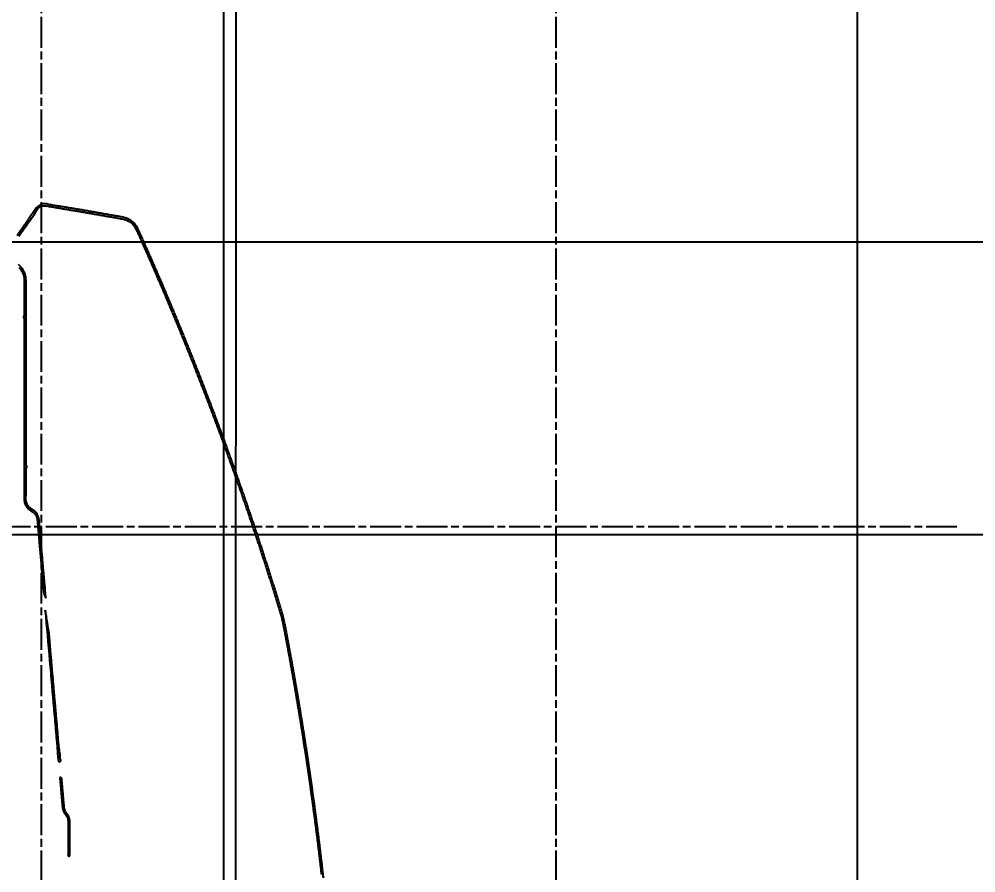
# Model space of a CAD drawing. Extents: x -912 to 8450, y -583 to 4401.
# Drawn here: x 1667.2 to 2038.9, y 3508.5 to 3840.3 of the extents above; entities that cross this region are included whole.
import ezdxf

# ---------------------------------------------------------------- set-up
doc = ezdxf.new("R2010")
doc.units = 0
doc.header["$MEASUREMENT"] = 0
doc.linetypes.add('CENTERLINE', pattern=[30, 12, -1.5, 3, -1.5, 12])
doc.layers.get('0').update_dxf_attribs({"linetype": 'CONTINUOUS'})
doc.layers.add('2', color=7, linetype='CONTINUOUS')
doc.layers.add('6', color=7, linetype='CONTINUOUS')
doc.styles.get("Standard").update_dxf_attribs({"font": 'monotxt.shx'})
doc.dimstyles.new('DSTYLE1', dxfattribs={"dimtxt": 40, "dimasz": 53.333333, "dimexe": 4, "dimexo": 2, "dimgap": 2, "dimtad": 0, "dimtih": 1, "dimtoh": 1, "dimdec": 0, "dimzin": 3, "dimtxsty": 'STANDARD', "dimcen": 0.09, "dimazin": 3, "dimtp": 1, "dimtm": 1, "dimtfac": 1, "dimtdec": 4, "dimtofl": 0, "dimtmove": 0, "dimatfit": 3, "dimtolj": 1, "dimtzin": 0})

# ---------------------------------------------------------------- blocks, each defined once
blk = doc.blocks.new('_AH1')
at = {"color": 0, "linetype": 'CONTINUOUS'}
for p, q in [((-1, 0.166667), (0, 0)), ((-1, 0.166667), (-1, -0.166667)), ((0, 0), (-1, -0.166667)), ((0, 0), (-1, 0))]:
    blk.add_line(p, q, dxfattribs=at)
blk = doc.blocks.new('*D5')
at = {"layer": '2', "color": 1, "linetype": 'CONTINUOUS'}
for p, q in [((-513.93011, 2732.8714), (-513.93011, 4401.1407)), ((1992.8347, 2732.8713), (1992.8347, 4401.1407)), ((-513.93011, 4347.8074), (581.23245, 4347.8074)), ((1992.8347, 4347.8074), (794.56578, 4347.8074))]:
    blk.add_line(p, q, dxfattribs=at)
at = {"layer": '2', "color": 1, "xscale": 53.333333, "yscale": 53.333333, "zscale": 53.333333, "rotation": 180}
blk.add_blockref('_AH1', (-513.93011, 4347.8074), dxfattribs=at)
at = {"layer": '2', "color": 1, "xscale": 53.333333, "yscale": 53.333333, "zscale": 53.333333}
blk.add_blockref('_AH1', (1992.8347, 4347.8074), dxfattribs=at)
at = {"layer": '2', "color": 1, "linetype": 'CONTINUOUS'}
blk.add_text('2474', height=40, dxfattribs=at).set_placement((607.89912, 4327.8074))
blk = doc.blocks.new('*D6')
at = {"layer": '2', "color": 1, "linetype": 'CONTINUOUS'}
for p, q in [((-267.74259, 2296.8079), (-267.74259, 4303.6897)), ((1746.6474, 2296.8078), (1746.6474, 4303.6897)), ((-267.74259, 4250.3564), (570.51234, 4250.3564)), ((1746.6474, 4250.3564), (783.84567, 4250.3564))]:
    blk.add_line(p, q, dxfattribs=at)
at = {"layer": '2', "color": 1, "xscale": 53.333333, "yscale": 53.333333, "zscale": 53.333333, "rotation": 180}
blk.add_blockref('_AH1', (-267.74259, 4250.3564), dxfattribs=at)
at = {"layer": '2', "color": 1, "xscale": 53.333333, "yscale": 53.333333, "zscale": 53.333333}
blk.add_blockref('_AH1', (1746.6474, 4250.3564), dxfattribs=at)
at = {"layer": '2', "color": 1, "linetype": 'CONTINUOUS'}
blk.add_text('2059', height=40, dxfattribs=at).set_placement((597.17901, 4230.3564))
blk = doc.blocks.new('*D10')
at = {"layer": '6', "color": 1, "linetype": 'CONTINUOUS'}
for p, q in [((0.65, 2349.47), (1.34, 4192.94)), ((1750.92, 2348.82), (1751.61, 4192.29)), ((1.32, 4139.61), (685.42, 4139.36)), ((1751.59, 4138.96), (898.75, 4139.28))]:
    blk.add_line(p, q, dxfattribs=at)
at = {"layer": '6', "color": 1, "xscale": 53.333333, "yscale": 53.333333, "zscale": 53.333333}
for p, rotation in [((1.32, 4139.61), 179.97862), ((1751.59, 4138.96), 359.97862)]:
    blk.add_blockref('_AH1', p, dxfattribs=dict(at, rotation=rotation))
at = {"layer": '6', "color": 1, "linetype": 'CONTINUOUS'}
blk.add_text('1784', height=40, dxfattribs=at).set_placement((712.09, 4119.32))
blk = doc.blocks.new('*D11')
at = {"layer": '6', "color": 1, "linetype": 'CONTINUOUS'}
for p, q in [((1623.2807, 3753.7833), (2652.5962, 3753.7833)), ((2599.2629, 3753.7833), (2599.2629, 2766.3782)), ((2599.2629, 1743.7833), (2599.2629, 2673.0449)), ((1442.7877, 1743.7833), (2652.5962, 1743.7833))]:
    blk.add_line(p, q, dxfattribs=at)
at = {"layer": '6', "color": 1, "xscale": 53.333333, "yscale": 53.333333, "zscale": 53.333333}
for p, rotation in [((2599.2629, 3753.7833), 90), ((2599.2629, 1743.7833), 270)]:
    blk.add_blockref('_AH1', p, dxfattribs=dict(at, rotation=rotation))
at = {"layer": '6', "color": 1, "linetype": 'CONTINUOUS'}
blk.add_text('2025', height=40, dxfattribs=at).set_placement((2519.2629, 2699.7116))
blk = doc.blocks.new('*D12')
at = {"layer": '6', "color": 1, "linetype": 'CONTINUOUS'}
for p, q in [((902.53096, 3640.039), (2440.0312, 3640.039)), ((2386.6979, 3640.039), (2386.6979, 2869.099)), ((2386.6979, 1754.7767), (2386.6979, 2775.7657)), ((902.53096, 1754.7767), (2440.0312, 1754.7767))]:
    blk.add_line(p, q, dxfattribs=at)
at = {"layer": '6', "color": 1, "xscale": 53.333333, "yscale": 53.333333, "zscale": 53.333333}
for p, rotation in [((2386.6979, 3640.039), 90), ((2386.6979, 1754.7767), 270)]:
    blk.add_blockref('_AH1', p, dxfattribs=dict(at, rotation=rotation))
at = {"layer": '6', "color": 1, "linetype": 'CONTINUOUS'}
blk.add_text('1887', height=40, dxfattribs=at).set_placement((2306.6979, 2802.4323))

msp = doc.modelspace()

# ---------------------------------------------------------------- linework, layer by layer
at = {"layer": '6', "color": 3, "linetype": 'CENTERLINE'}
for p, q in [((1675.8643, 1489.1764), (1675.8643, 4000.9218)), ((1875.8643, 1489.1764), (1875.8643, 4000.9218)), ((2031.55, 3642.9872), (-279.82144, 3642.9872))]:
    msp.add_line(p, q, dxfattribs=at)
at = {"layer": '6', "color": 6, "linetype": 'CONTINUOUS'}
for points in [[(1677.5794, 3615.2834), (1677.5189, 3615.9745), (1677.4584, 3616.6656), (1677.398, 3617.3567), (1677.3375, 3618.0478), (1677.277, 3618.739), (1677.2166, 3619.4301), (1677.1561, 3620.1212), (1677.0956, 3620.8123, -1), (1677.0352, 3621.5034), (1676.9747, 3622.1945), (1676.9143, 3622.8856), (1676.8538, 3623.5767), (1676.7933, 3624.2678), (1676.7329, 3624.959), (1676.6724, 3625.6501), (1676.6119, 3626.3412), (1676.5515, 3627.0323), (1676.491, 3627.7234), (1676.4305, 3628.4145), (1676.3701, 3629.1056), (1676.3096, 3629.7967), (1676.2491, 3630.4878), (1676.1887, 3631.179), (1676.1282, 3631.8701), (1676.0678, 3632.5612), (1676.0073, 3633.2523, -1), (1675.9468, 3633.9434), (1675.8864, 3634.6345, 0.0000001751), (1675.8259, 3635.3256), (1675.7654, 3636.0167, -0.0000006942), (1675.705, 3636.7078, 0.0000001592), (1675.6445, 3637.399, 0.0000027373), (1675.584, 3638.0901, -0.0000006302), (1675.5236, 3638.7812, -0.000010803), (1675.4631, 3639.4723, 0.000002486), (1675.4026, 3640.1634, 0.0000426303), (1675.3421, 3640.8545, -0.0000098117), (1675.2817, 3641.5456, -0.0001682049), (1675.2217, 3642.2369, 0.0000387002), (1675.1608, 3642.9278, 0.000664048), (1675.0985, 3643.6183, -0.0001529831), (1675.0399, 3644.3101, -0.002615768), (1674.9867, 3645.0037, 0.0005994437), (1674.9189, 3645.6923, 0.010393063), (1674.809, 3646.3676, 0.021123649), (1674.6253, 3647.0271, 0.034546629), (1674.3371, 3647.6652, 0.037209391), (1673.958, 3648.2646, 0.034237841), (1673.5014, 3648.802, 0.034788658), (1672.9832, 3649.2592, 0.038536966), (1672.4186, 3649.6298, 0.023381381), (1671.8512, 3649.9945, -0.018468075), (1671.3244, 3650.4349, -0.035771645), (1670.8553, 3650.9537, -0.035298355), (1670.4602, 3651.5424, -0.034663949), (1670.1471, 3652.1815, -0.034428339), (1669.9298, 3652.854, -0.035491879), (1669.8139, 3653.5377, -0.038317396), (1669.801, 3654.2161, -0.029490689), (1669.8314, 3654.8962, -0.0027829437), (1669.8495, 3655.5872, 0.0069880919), (1669.8543, 3656.2834, 0.0028103142), (1669.8548, 3656.9777, 0.0007185918), (1669.8543, 3657.6708, 0.0000420581), (1669.8542, 3658.3644, -0.0001825083), (1669.8543, 3659.0583, -0.0000106344), (1669.8543, 3659.7521, 0.0000462242), (1669.8543, 3660.4458, 0.0000026964), (1669.8543, 3661.1396, -0.0000117157), (1669.8543, 3661.8333, -0.0000006832), (1669.8543, 3662.5271, 0.0000029689), (1669.8543, 3663.2208, 0.0000001731), (1669.8543, 3663.9146, -0.0000007523), (1669.8543, 3664.6083), (1669.8543, 3665.3021, 0.0000001907), (1669.8543, 3665.9958, 1), (1669.8543, 3666.6896), (1669.8543, 3667.3833), (1669.8543, 3668.0771), (1669.8543, 3668.7708), (1669.8543, 3669.4646), (1669.8543, 3670.1583), (1669.8543, 3670.8521), (1669.8543, 3671.5458), (1669.8543, 3672.2396), (1669.8543, 3672.9333), (1669.8543, 3673.6271), (1669.8543, 3674.3208), (1669.8543, 3675.0146), (1669.8543, 3675.7083), (1669.8543, 3676.4021), (1669.8543, 3677.0958), (1669.8543, 3677.7896), (1669.8543, 3678.4833), (1669.8543, 3679.1771), (1669.8543, 3679.8708), (1669.8543, 3680.5646), (1669.8543, 3681.2583), (1669.8543, 3681.952), (1669.8543, 3682.6458), (1669.8543, 3683.3395), (1669.8543, 3684.0333), (1669.8543, 3684.727), (1669.8543, 3685.4208), (1669.8543, 3686.1145), (1669.8543, 3686.8083), (1669.8543, 3687.502), (1669.8543, 3688.1958), (1669.8543, 3688.8895), (1669.8543, 3689.5833), (1669.8543, 3690.277), (1669.8543, 3690.9708), (1669.8543, 3691.6645), (1669.8543, 3692.3583), (1669.8543, 3693.052), (1669.8543, 3693.7458), (1669.8543, 3694.4395), (1669.8543, 3695.1333), (1669.8543, 3695.827), (1669.8543, 3696.5208), (1669.8543, 3697.2145), (1669.8543, 3697.9083), (1669.8543, 3698.602), (1669.8543, 3699.2958), (1669.8543, 3699.9895), (1669.8543, 3700.6833), (1669.8543, 3701.377), (1669.8543, 3702.0708), (1669.8543, 3702.7645), (1669.8543, 3703.4583), (1669.8543, 3704.152), (1669.8543, 3704.8458), (1669.8543, 3705.5395), (1669.8543, 3706.2332), (1669.8543, 3706.927), (1669.8543, 3707.6207), (1669.8543, 3708.3145), (1669.8543, 3709.0082), (1669.8543, 3709.702), (1669.8543, 3710.3957), (1669.8543, 3711.0895), (1669.8543, 3711.7832), (1669.8543, 3712.477), (1669.8543, 3713.1707), (1669.8543, 3713.8645), (1669.8543, 3714.5582), (1669.8543, 3715.252), (1669.8543, 3715.9457), (1669.8543, 3716.6395), (1669.8543, 3717.3332), (1669.8543, 3718.027), (1669.8543, 3718.7207), (1669.8543, 3719.4145), (1669.8543, 3720.1082), (1669.8543, 3720.802), (1669.8543, 3721.4957), (1669.8543, 3722.1895), (1669.8543, 3722.8832), (1669.8543, 3723.577), (1669.8543, 3724.2707), (1669.8543, 3724.9645), (1669.8543, 3725.6582), (1669.8543, 3726.352), (1669.8543, 3727.0457), (1669.8543, 3727.7395), (1669.8543, 3728.4332), (1669.8543, 3729.127), (1669.8543, 3729.8207, -0.0000000727), (1669.8543, 3730.5144), (1669.8543, 3731.2082, 0.0000002867), (1669.8543, 3731.9019, -0.000000066), (1669.8543, 3732.5957, -0.0000011311), (1669.8543, 3733.2894, 0.0000002603), (1669.8543, 3733.9832, 0.0000044636), (1669.8543, 3734.6769, -0.0000010272), (1669.8543, 3735.3707, -0.000017613), (1669.8543, 3736.0645, 0.0000040531), (1669.8543, 3736.7582, 0.0000695119), (1669.8541, 3737.4518, -0.0000160026), (1669.8543, 3738.1457, -0.0002741524), (1669.8502, 3738.8399, 0.005364897), (1669.8137, 3739.5318, 0.018418093), (1669.7147, 3740.2179, 0.023363842), (1669.5553, 3740.8933, 0.021654463), (1669.3378, 3741.552, 0.021136435), (1669.0659, 3742.1898, 0.021549074), (1668.7384, 3742.801, 0.021668472), (1668.3601, 3743.3823, 0.021571496), (1667.9319, 3743.9279, 0.021544049), (1667.459, 3744.4352, 0.021567498), (1666.9431, 3744.8987, 0.021572394)], [(1667.113, 3743.7898, -0.023610588), (1667.5693, 3743.2676, -0.023634586), (1667.9748, 3742.7052, -0.023742357), (1668.3238, 3742.1062, -0.023623249), (1668.6162, 3741.4772, -0.023197365), (1668.8475, 3740.8228, -0.02371827), (1669.0142, 3740.1499, -0.025480273), (1669.1108, 3739.464, -0.023231573), (1669.1542, 3738.7716, -0.016170213), (1669.1609, 3738.078, -0.0092547818), (1669.1543, 3737.3841, -0.0005541536), (1669.1526, 3736.6904, 0.0023299766), (1669.1543, 3735.9966, 0.0001359001), (1669.1547, 3735.3029, -0.0005904928), (1669.1543, 3734.6091, -0.0000344371), (1669.1542, 3733.9154, 0.0001496374), (1669.1543, 3733.2216, 0.000008727), (1669.1543, 3732.5279, -0.0000379206), (1669.1543, 3731.8342, -0.0000022116), (1669.1543, 3731.1404, 0.0000096097), (1669.1543, 3730.4467, 0.0000005604), (1669.1543, 3729.7529, -0.0000024352), (1669.1543, 3729.0592, -0.000000142), (1669.1543, 3728.3654, 0.0000006171), (1669.1543, 3727.6717), (1669.1543, 3726.9779, -0.0000001563), (1669.1543, 3726.2842), (1669.1543, 3725.5904), (1669.1543, 3724.8967, 1), (1669.1543, 3724.2029), (1669.1543, 3723.5092), (1669.1543, 3722.8154), (1669.1543, 3722.1217), (1669.1543, 3721.4279), (1669.1543, 3720.7342), (1669.1543, 3720.0404), (1669.1543, 3719.3467), (1669.1543, 3718.6529), (1669.1543, 3717.9592), (1669.1543, 3717.2654), (1669.1543, 3716.5717), (1669.1543, 3715.8779), (1669.1543, 3715.1842), (1669.1543, 3714.4904), (1669.1543, 3713.7967), (1669.1543, 3713.1029), (1669.1543, 3712.4092), (1669.1543, 3711.7154), (1669.1543, 3711.0217), (1669.1543, 3710.3279), (1669.1543, 3709.6342), (1669.1543, 3708.9404), (1669.1543, 3708.2467), (1669.1543, 3707.5529), (1669.1543, 3706.8592), (1669.1543, 3706.1655), (1669.1543, 3705.4717), (1669.1543, 3704.778), (1669.1543, 3704.0842), (1669.1543, 3703.3905), (1669.1543, 3702.6967), (1669.1543, 3702.003), (1669.1543, 3701.3092), (1669.1543, 3700.6155), (1669.1543, 3699.9217), (1669.1543, 3699.228), (1669.1543, 3698.5342), (1669.1543, 3697.8405), (1669.1543, 3697.1467), (1669.1543, 3696.453), (1669.1543, 3695.7592), (1669.1543, 3695.0655), (1669.1543, 3694.3717), (1669.1543, 3693.678), (1669.1543, 3692.9842), (1669.1543, 3692.2905), (1669.1543, 3691.5967), (1669.1543, 3690.903), (1669.1543, 3690.2092), (1669.1543, 3689.5155), (1669.1543, 3688.8217), (1669.1543, 3688.128), (1669.1543, 3687.4342), (1669.1543, 3686.7405), (1669.1543, 3686.0467), (1669.1543, 3685.353), (1669.1543, 3684.6592), (1669.1543, 3683.9655), (1669.1543, 3683.2717), (1669.1543, 3682.578), (1669.1543, 3681.8842), (1669.1543, 3681.1905), (1669.1543, 3680.4968), (1669.1543, 3679.803), (1669.1543, 3679.1093), (1669.1543, 3678.4155), (1669.1543, 3677.7218), (1669.1543, 3677.028), (1669.1543, 3676.3343), (1669.1543, 3675.6405), (1669.1543, 3674.9468), (1669.1543, 3674.253), (1669.1543, 3673.5593), (1669.1543, 3672.8655), (1669.1543, 3672.1718), (1669.1543, 3671.478), (1669.1543, 3670.7843), (1669.1543, 3670.0905), (1669.1543, 3669.3968), (1669.1543, 3668.703), (1669.1543, 3668.0093), (1669.1543, 3667.3155), (1669.1543, 3666.6218, -0.0000001461), (1669.1543, 3665.928), (1669.1543, 3665.2343, 0.0000005766), (1669.1543, 3664.5405, -0.0000001327), (1669.1543, 3663.8468, -0.000002275), (1669.1543, 3663.153, 0.0000005236), (1669.1543, 3662.4593, 0.0000089774), (1669.1543, 3661.7655, -0.000002066), (1669.1543, 3661.0718, -0.0000354264), (1669.1542, 3660.3781, 0.0000081532), (1669.1543, 3659.6843, 0.0001397879), (1669.1547, 3658.9905, -0.0000321663), (1669.1543, 3658.2968, -0.0005517414), (1669.1527, 3657.6033, 0.0001270449), (1669.1543, 3656.9093, 0.0021752586), (1669.1602, 3656.2146, -0.0008678278), (1669.1515, 3655.5218, -0.0098208753), (1669.115, 3654.8339, -0.0055020073), (1669.0896, 3654.15, 0.013617948), (1669.1211, 3653.4689, 0.024904982), (1669.2276, 3652.7897, 0.030332404), (1669.4245, 3652.1148, 0.031354497), (1669.7058, 3651.4609, 0.031138891), (1670.0683, 3650.8483, 0.030950498), (1670.4981, 3650.2881, 0.030245022), (1670.9865, 3649.7935, 0.03063154), (1671.5224, 3649.3693, 0.031390594), (1672.0924, 3649.0087, 0.013216249), (1672.6518, 3648.6288, -0.029631891), (1673.1536, 3648.1483, -0.044242129), (1673.5766, 3647.5819, -0.0405704), (1673.8998, 3646.9559, -0.040092532), (1674.1168, 3646.2954, -0.041056541), (1674.2255, 3645.619, -0.031790324), (1674.2826, 3644.9339, -0.006808023), (1674.3409, 3644.2437, 0.0029499663), (1674.4035, 3643.5517, 0.0001709743), (1674.4646, 3642.8604, -0.0007446529), (1674.5245, 3642.1695, -0.0000434974), (1674.5848, 3641.4784, 0.0001888934), (1674.6454, 3640.7873, 0.000011012), (1674.7059, 3640.0962, -0.0000478564), (1674.7663, 3639.4051, -0.0000027912), (1674.8268, 3638.7139, 0.0000121283), (1674.8872, 3638.0228, 0.0000007072), (1674.9477, 3637.3317, -0.0000030734), (1675.0082, 3636.6406, -0.000000179), (1675.0686, 3635.9495, 0.0000007789), (1675.1291, 3635.2584), (1675.1896, 3634.5673, -0.0000001971), (1675.25, 3633.8762), (1675.3105, 3633.1851), (1675.371, 3632.4939), (1675.4314, 3631.8028), (1675.4919, 3631.1117, 0.000000065), (1675.5524, 3630.4206), (1675.6128, 3629.7295, -0.0000002594), (1675.6733, 3629.0384, 0.000000059), (1675.7337, 3628.3473, 0.0000010247), (1675.7942, 3627.6562, -0.0000002357), (1675.8547, 3626.9651, -0.0000040434), (1675.9151, 3626.274, 0.0000009306), (1675.9756, 3625.5828, 0.000015955), (1676.0361, 3624.8917, -0.0000036716), (1676.0965, 3624.2006, -0.0000629702), (1676.1568, 3623.5097, 0.0000144974), (1676.2175, 3622.8184, 0.0002483282), (1676.2787, 3622.1266, -0.0000570646), (1676.3384, 3621.4362, -0.0009823958), (1676.3958, 3620.7475, 0.0002274286), (1676.4593, 3620.0539, 0.0038383811), (1676.5317, 3619.353, -0.000862975), (1676.5802, 3618.6717, -0.015754828), (1676.5936, 3618.0194, 0.0039727377), (1676.7012, 3617.2895, 0.053447658), (1677.0388, 3616.3701, 0.039073212), (1677.5794, 3615.2834, 0.019577106)], [(1655.9324, 3746.0267, -0.0000005679), (1656.6261, 3746.0267, -0.00004572)], [(1655.5766, 3746.7267, 0.000000851), (1654.8828, 3746.7267, -0.0000055948)], [(1654.1891, 3746.7267, 0.0000014869), (1653.4953, 3746.7267, 0.000001026), (1652.8016, 3746.7267, -0.000007095)], [(1653.8511, 3746.0267, -0.0000010317), (1654.5449, 3746.0267, -0.0000076319)], [(1652.1078, 3746.7267, 0.0000012861), (1651.4141, 3746.7267, 0.0000283093)], [(1656.9641, 3746.7267, -0.0000050606), (1656.2703, 3746.7267, 0.0000224694)], [(1677.2838, 3610.63), (1677.4976, 3608.1858), (1677.7115, 3605.7416), (1677.9253, 3603.2974), (1678.1392, 3600.8532), (1678.353, 3598.409), (1678.5668, 3595.9648, -0.0000001134), (1678.7807, 3593.5206), (1678.9945, 3591.0764, 0.0000004479), (1679.2084, 3588.6323, -0.000000103), (1679.4222, 3586.188, -0.0000017673), (1679.636, 3583.7437, 0.0000004068), (1679.8499, 3581.2996, 0.0000069749), (1680.0638, 3578.8558, -0.0000016056), (1680.2776, 3576.4112, -0.000027513), (1680.4913, 3573.9656, 0.0000063263), (1680.7052, 3571.5228, 0.0001087288), (1680.9197, 3569.0844, -0.0000251094), (1681.1329, 3566.6344, -0.0004265789), (1681.3444, 3564.1676, 0.0000968513), (1681.5606, 3561.746, 0.0017225106), (1681.7837, 3559.3913, -0.0004187761), (1681.9883, 3556.8576, -0.006224244), (1682.1654, 3554.0604, 0.0011768921), (1682.416, 3551.9693, 0.036647971), (1682.7998, 3551.5981, 0.75513821), (1683.0523, 3552.7276, 0.13644013), (1682.9242, 3554.9647, 0.031834188), (1682.6246, 3557.616, 0.0012985616), (1682.389, 3560.1127, -0.0063904372), (1682.1969, 3562.5044, -0.000406637), (1681.9886, 3564.9353, 0.00171015), (1681.7692, 3567.3928, 0.0000964076), (1681.554, 3569.8403, -0.0004270951), (1681.3416, 3572.2812, -0.0000205337), (1681.128, 3574.7248, 0.0001076219), (1680.9139, 3577.1696, -0.000011458), (1680.7002, 3579.6129, -0.000023435), (1680.4862, 3582.058, 0.000068604), (1680.2713, 3584.5063, -0.0000091566), (1680.0585, 3586.9464, -0.0002777589), (1679.8489, 3589.3741, 0.0000628952), (1679.6309, 3591.8348, 0.0010790549), (1679.4002, 3594.3441, -0.0002382424), (1679.2032, 3596.7232, -0.0045631203), (1679.0555, 3598.9104, 0.001244382), (1678.7755, 3601.6116, 0.014025061), (1678.1723, 3605.5672, 0.008298227), (1677.2838, 3610.63, 0.0038621032)], [(1682.9706, 3545.63), (1682.9971, 3545.3271), (1683.0236, 3545.0242), (1683.0501, 3544.7213), (1683.0766, 3544.4184), (1683.1031, 3544.1156), (1683.1296, 3543.8127), (1683.1561, 3543.5098), (1683.1826, 3543.2069), (1683.2091, 3542.904), (1683.2356, 3542.6011), (1683.2621, 3542.2982), (1683.2886, 3541.9953), (1683.3151, 3541.6924), (1683.3416, 3541.3895), (1683.3681, 3541.0866), (1683.3946, 3540.7837), (1683.4211, 3540.4809), (1683.4476, 3540.178), (1683.4741, 3539.8751), (1683.5006, 3539.5722), (1683.5271, 3539.2693), (1683.5536, 3538.9664, 0.0000000988), (1683.5801, 3538.6635), (1683.6066, 3538.3606, -0.0000003983), (1683.6331, 3538.0577, 0.0000000896), (1683.6596, 3537.7548, 0.0000015632), (1683.6861, 3537.4519, -0.0000003619), (1683.7126, 3537.149, -0.0000061772), (1683.7391, 3536.8461, 0.0000014194), (1683.7656, 3536.5433, 0.0000243673), (1683.7921, 3536.2404, -0.00000561), (1683.8186, 3535.9375, -0.0000961642), (1683.8449, 3535.6346, 0.000022129), (1683.8716, 3535.3317, 0.0003794676), (1683.8985, 3535.0288, -0.000087334), (1683.9246, 3534.7259, -0.0014973733), (1683.9492, 3534.423, 0.0004900006), (1683.978, 3534.1212, 0.0064145323), (1684.0172, 3533.8217, 0.010360023), (1684.0703, 3533.5241, 0.013118552), (1684.1406, 3533.228, 0.013916581), (1684.2271, 3532.9347, 0.013356666), (1684.3295, 3532.6462, 0.013213324), (1684.4469, 3532.3634, 0.013374175), (1684.5795, 3532.0877, 0.013379316), (1684.726, 3531.82, 0.013231439), (1684.8863, 3531.5616, 0.01327911), (1685.059, 3531.3134, 0.013539641), (1685.2414, 3531.0749, 0.0055365272), (1685.4203, 3530.8337, -0.013066325), (1685.5822, 3530.5776, -0.020006177), (1685.7257, 3530.3081, -0.017799974), (1685.8502, 3530.0282, -0.017114603), (1685.9555, 3529.7399, -0.017629214), (1686.0394, 3529.4448, -0.017889233), (1686.1019, 3529.146, -0.018133292), (1686.1419, 3528.8457, -0.017483428), (1686.1624, 3528.5445, -0.015171395), (1686.1666, 3528.242, -0.010052), (1686.1643, 3527.9386, -0.0010427064), (1686.1636, 3527.6346, 0.0020619821), (1686.1643, 3527.3305, 0.0001201049), (1686.1645, 3527.0264, -0.0005221266), (1686.1643, 3526.7224, -0.0000304607), (1686.1643, 3526.4184, 0.0001323413), (1686.1643, 3526.1143, 0.0000077177), (1686.1643, 3525.8103, -0.0000335357), (1686.1643, 3525.5063, -0.0000019559), (1686.1643, 3525.2022, 0.0000084986), (1686.1643, 3524.8982, 0.0000004957), (1686.1643, 3524.5941, -0.0000021537), (1686.1643, 3524.2901, -0.0000001258), (1686.1643, 3523.986, 0.0000005458), (1686.1643, 3523.682), (1686.1643, 3523.378, -0.0000001384), (1686.1643, 3523.0739, -1), (1686.1643, 3522.7699), (1686.1643, 3522.4658), (1686.1643, 3522.1618), (1686.1643, 3521.8577), (1686.1643, 3521.5537), (1686.1643, 3521.2497, 0.0000001186), (1686.1643, 3520.9456), (1686.1643, 3520.6416, -0.0000004673), (1686.1643, 3520.3375, 0.0000001078), (1686.1643, 3520.0335, 0.0000018442), (1686.1643, 3519.7294, -0.0000004244), (1686.1643, 3519.4254, -0.0000072774), (1686.1643, 3519.1214, 0.0000016748), (1686.1643, 3518.8173, 0.0000287189), (1686.1643, 3518.5133, -0.0000066101), (1686.1643, 3518.2092, -0.000113304), (1686.1642, 3517.9051, 0.000026063), (1686.1643, 3517.6012, 0.0004474734), (1686.1649, 3517.2975, -0.0001031792), (1686.1643, 3516.9931, -0.0017600851), (1686.1621, 3516.6875, 0.0004019951), (1686.1643, 3516.385, 0.0070344063), (1686.173, 3516.087, -0.0016673248), (1686.1643, 3515.7769, -0.026398473), (1686.1299, 3515.4488, 0.0053722052), (1686.1643, 3515.1688, 0.12651019), (1686.3512, 3515.011, 0.18595895), (1686.5908, 3514.9872, 0.14196795), (1686.7686, 3515.1022, 0.17617021), (1686.8643, 3515.3218, 0.11814835), (1686.8802, 3515.6128, 0.054749118), (1686.8643, 3515.9299, 0.0026858804), (1686.8603, 3516.2373, -0.012452924), (1686.8643, 3516.538, -0.0007584811), (1686.8653, 3516.8412, 0.0032428433), (1686.8643, 3517.1461, 0.0001870499), (1686.864, 3517.4504, -0.0008161231), (1686.8643, 3517.7542, -0.0000477301), (1686.8644, 3518.0582, 0.0002071806), (1686.8643, 3518.3623, 0.0000120743), (1686.8643, 3518.6664, -0.0000524793), (1686.8643, 3518.9704, -0.0000030611), (1686.8643, 3519.2744, 0.0000133006), (1686.8643, 3519.5785, 0.0000007757), (1686.8643, 3519.8825, -0.0000033704), (1686.8643, 3520.1866, -0.0000001966), (1686.8643, 3520.4906, 0.0000008541), (1686.8643, 3520.7947), (1686.8643, 3521.0987, -0.0000002164), (1686.8643, 3521.4028), (1686.8643, 3521.7068, -0.0000000548), (1686.8643, 3522.0109), (1686.8643, 3522.3149), (1686.8643, 3522.619), (1686.8643, 3522.923), (1686.8643, 3523.2271), (1686.8643, 3523.5311), (1686.8643, 3523.8352, -0.000000069), (1686.8643, 3524.1392), (1686.8643, 3524.4433, -0.0000002728), (1686.8643, 3524.7473, 0.0000000628), (1686.8643, 3525.0514, 0.0000010764), (1686.8643, 3525.3554, -0.0000002478), (1686.8643, 3525.6595, -0.000004248), (1686.8643, 3525.9635, 0.0000009777), (1686.8643, 3526.2676, 0.000016762), (1686.8643, 3526.5716, -0.0000038572), (1686.8643, 3526.8757, -0.0000661553), (1686.8644, 3527.1796, 0.0000152308), (1686.8643, 3527.4838, 0.0002608881), (1686.864, 3527.7881, -0.0000599503), (1686.8643, 3528.0919, -0.001032095), (1686.8646, 3528.3942, 0.0025800193), (1686.8565, 3528.6957, 0.011747821), (1686.8304, 3528.9969, 0.015581058), (1686.786, 3529.2974, 0.015165558), (1686.7228, 3529.5964, 0.015026517), (1686.6415, 3529.892, 0.015327849), (1686.5417, 3530.1821, 0.015296884), (1686.4249, 3530.4658, 0.014871953), (1686.2911, 3530.7412, 0.015286971), (1686.1412, 3531.0061, 0.016765253), (1685.9752, 3531.2583, 0.014737509), (1685.7985, 3531.5019, 0.0081618188), (1685.6177, 3531.7424, -0.0007401988), (1685.4435, 3531.9887, -0.01407353), (1685.2862, 3532.2489, -0.018391137), (1685.1457, 3532.5206, -0.015434756), (1685.0217, 3532.8005, -0.014426745), (1684.914, 3533.0871, -0.014886947), (1684.8245, 3533.3796, -0.0154532), (1684.7538, 3533.6756, -0.01647078), (1684.7032, 3533.9733, -0.014774853), (1684.6669, 3534.273, -0.009294793), (1684.6389, 3534.5753, -0.00476601), (1684.6139, 3534.8787, -0.0002764112), (1684.5877, 3535.1818, 0.0012035884), (1684.5609, 3535.4845, 0.0000702937), (1684.5343, 3535.7874, -0.0003052783), (1684.5079, 3536.0903, -0.0000177979), (1684.4814, 3536.3932, 0.0000773449), (1684.4549, 3536.696, 0.0000045119), (1684.4284, 3536.9989, -0.0000196017), (1684.4019, 3537.3018, -0.0000011456), (1684.3754, 3537.6047, 0.0000049679), (1684.3489, 3537.9076, 0.0000002993), (1684.3224, 3538.2105, -0.000001261), (1684.2959, 3538.5134, -0.0000001114), (1684.2694, 3538.8162, 0.0000003278), (1684.2429, 3539.1191, 0.0000001688), (1684.2164, 3539.422, -0.0000001153), (1684.1899, 3539.7249, -0.0000005972), (1684.1634, 3540.0278, 0.0000001569), (1684.1369, 3540.3307, 0.0000023392), (1684.1104, 3540.6335, -0.0000005432), (1684.0839, 3540.9364, -0.0000092263), (1684.0574, 3541.2393, 0.0000021246), (1684.0309, 3541.5422, 0.0000364072), (1684.0043, 3541.8451, -0.0000083793), (1683.9779, 3542.148, -0.000143659), (1683.9516, 3542.4509, 0.0000330579), (1683.9249, 3542.7537, 0.0005670017), (1683.8977, 3543.0565, -0.0001305486), (1683.8719, 3543.3595, -0.0022357144), (1683.8481, 3543.663, 0.0005135592), (1683.8189, 3543.9653, 0.0088484091), (1683.7815, 3544.2657, -0.0020484021), (1683.7659, 3544.571, -0.034461728), (1683.7823, 3544.8834, 0.007573974), (1683.7129, 3545.1768, 0.13980366), (1683.4341, 3545.4239, 0.11873346), (1682.9706, 3545.63, 0.049226225)]]:
    msp.add_lwpolyline(points, format="xyb", dxfattribs=at)
at = {"layer": '6', "color": 2, "linetype": 'CONTINUOUS'}
for points in [[(1667.0616, 3755.9894, 0.0037314312), (1668.0674, 3757.4724, -0.015315539), (1669.1091, 3758.9136, 0.000268488), (1670.1345, 3760.3801, 0.0036538366), (1671.1567, 3761.8378, -0.0043723571), (1672.1919, 3763.2608, 0.000070161), (1673.2043, 3764.7621, 0.017549173), (1674.1974, 3766.3664, -0.013697877), (1675.4095, 3767.5385, -0.12331548), (1677.0547, 3767.7759, -0.13105006), (1678.8961, 3767.5048, -0.026771939), (1680.6787, 3767.2061, 0.0046698814), (1682.4184, 3766.9316, 0.0000346372), (1684.1738, 3766.6454, -0.0015488718), (1685.9399, 3766.3508, -0.0003386951), (1687.7016, 3766.0567, 0.0000575503), (1689.4605, 3765.7624, -0.0002381499), (1691.2205, 3765.4656, -0.0003464168), (1692.9804, 3765.1665, -0.000296816), (1694.7391, 3764.8656, -0.0002364802), (1696.4994, 3764.563, -0.0001482453), (1698.2622, 3764.2587, -0.000293865), (1700.0174, 3763.9521, -0.0007186117), (1701.7614, 3763.643, -0.0001569686), (1703.5346, 3763.3337, 0.001515273), (1705.3671, 3763.0177, -0.0023887808), (1707.1867, 3762.648, -0.012855442), (1708.8937, 3762.1496, -0.030818668), (1710.3787, 3761.396, -0.064817492), (1711.5476, 3760.2622, -0.070910074), (1712.4964, 3758.8173, -0.040497735), (1713.3273, 3757.1533, -0.019067405), (1714.0929, 3755.4312, -0.0041827683), (1714.8242, 3753.7827, 0.0013997362), (1715.5427, 3752.173, -0.0002536546), (1716.2627, 3750.5474, -0.000805142), (1716.9832, 3748.9106, -0.000380106), (1717.7002, 3747.2766, -0.0002443657), (1718.4144, 3745.6441, -0.0003492882), (1719.1263, 3744.0095, -0.0003831298), (1719.8362, 3742.3734, -0.000356934), (1720.5436, 3740.7364, -0.0003484909), (1721.2487, 3739.0986, -0.0003549667), (1721.9515, 3737.4597, -0.0003570294), (1722.6519, 3735.8197, -0.0003553764), (1723.35, 3734.1787, -0.0003548223), (1724.0458, 3732.5367, -0.0003551858), (1724.7392, 3730.8937, -0.0003552773), (1725.4303, 3729.2497, -0.0003551346), (1726.119, 3727.6047, -0.000355061), (1726.8055, 3725.9586, -0.0003550391), (1727.4895, 3724.3116, -0.000355002), (1728.1713, 3722.6635, -0.000354945), (1728.8506, 3721.0145, -0.0003548942), (1729.5277, 3719.3644, -0.000354841), (1730.2024, 3717.7134, -0.000354789), (1730.8748, 3716.0614, -0.0003547299), (1731.5448, 3714.4083, -0.0003546737), (1732.2125, 3712.7543, -0.000354611), (1732.8778, 3711.0993, -0.0003545512), (1733.5408, 3709.4433, -0.0003544846), (1734.2015, 3707.7863, -0.0003544211), (1734.8598, 3706.1284, -0.0003543504), (1735.5157, 3704.4695, -0.0003542834), (1736.1694, 3702.8096, -0.0003542089), (1736.8206, 3701.1487, -0.0003541381), (1737.4695, 3699.4869, -0.0003540597), (1738.1161, 3697.824, -0.0003539853), (1738.7603, 3696.1603, -0.000353903), (1739.4022, 3694.4955, -0.000353825), (1740.0417, 3692.8298, -0.0003537388), (1740.6788, 3691.1632, -0.0003536572), (1741.3137, 3689.4956, -0.000353567), (1741.9461, 3687.827, -0.000353482), (1742.5763, 3686.1575, -0.000353388), (1743.204, 3684.487, -0.0003532992), (1743.8294, 3682.8156, -0.0003532013), (1744.4525, 3681.1432, -0.0003531091), (1745.0732, 3679.4699, -0.0003530073), (1745.6915, 3677.7957, -0.0003529116), (1746.3075, 3676.1205, -0.000352806), (1746.9212, 3674.4444, -0.0003527067), (1747.5325, 3672.7674, -0.0003525972), (1748.1414, 3671.0894, -0.0003524943), (1748.748, 3669.4105, -0.0003523811), (1749.3522, 3667.7307, -0.0003522748), (1749.9541, 3666.0499, -0.0003521578), (1750.5536, 3664.3683, -0.000352048), (1751.1507, 3662.6857, -0.000351927), (1751.7455, 3661.0022, -0.0003518138), (1752.338, 3659.3178, -0.0003516891), (1752.9281, 3657.6325, -0.0003515723), (1753.5158, 3655.9463, -0.000351444), (1754.1012, 3654.2591, -0.0003513238), (1754.6842, 3652.5711, -0.0003511917), (1755.2648, 3650.8822, -0.000351068), (1755.8432, 3649.1924, -0.000350932), (1756.4191, 3647.5016, -0.000350805), (1756.9927, 3645.81, -0.0003506657), (1757.5639, 3644.1175, -0.0003505349), (1758.1328, 3642.4242, -0.000350391), (1758.6993, 3640.7299, -0.0003502579), (1759.2635, 3639.0347, -0.0003501136), (1759.8253, 3637.3387, -0.0003499729), (1760.3847, 3635.6418, -0.0003498116), (1760.9418, 3633.944, -0.0003496846), (1761.4966, 3632.2454, -0.000349574), (1762.0489, 3630.5458, -0.0003493739), (1762.5989, 3628.8455, -0.0003490384), (1763.1466, 3627.1442, -0.0003491191), (1763.6919, 3625.4421, -0.0003496794), (1764.2348, 3623.7392, -0.0003486003), (1764.7754, 3622.0353, -0.0003455028), (1765.3137, 3620.3304, -0.0003491219), (1765.8495, 3618.6251, -0.0003608628), (1766.3826, 3616.9195, -0.0003453722), (1766.9142, 3615.2115, -0.0002969612), (1767.445, 3613.4981, -0.0003663139), (1767.974, 3611.7793, -0.0005717069), (1768.4941, 3610.0571, -0.0026697617), (1768.9747, 3608.3447, -0.0073800878), (1769.3869, 3606.6493, -0.0085699081), (1769.7535, 3604.9342, -0.0055054142), (1770.1, 3603.1669, -0.0029043828), (1770.4366, 3601.384, -0.0007056273), (1770.7678, 3599.6245, 0.0000699894), (1771.0959, 3597.8772, -0.0003244979), (1771.4217, 3596.1247, -0.0004520076), (1771.7454, 3594.3686, -0.0003532974), (1772.0664, 3592.6132, -0.0003218322), (1772.385, 3590.8582, -0.000346207), (1772.7012, 3589.1024, -0.0003539887), (1773.0149, 3587.346, -0.000347938), (1773.3261, 3585.5892, -0.000345999), (1773.635, 3583.832, -0.0003474769), (1773.9413, 3582.0743, -0.0003479367), (1774.2452, 3580.3162, -0.0003475479), (1774.5466, 3578.5577, -0.0003474106), (1774.8456, 3576.7987, -0.0003474786), (1775.1421, 3575.0393, -0.0003474843), (1775.4362, 3573.2795, -0.0003474349), (1775.7278, 3571.5192, -0.000347401), (1776.017, 3569.7586, -0.0003473758), (1776.3037, 3567.9974, -0.0003473473), (1776.588, 3566.2359, -0.0003473116), (1776.8697, 3564.474, -0.0003472774), (1777.1491, 3562.7116, -0.0003472396), (1777.4259, 3560.9488, -0.0003472027), (1777.7004, 3559.1856, -0.0003471606), (1777.9723, 3557.422, -0.00034712), (1778.2419, 3555.658, -0.0003470743), (1778.5089, 3553.8936, -0.0003470304), (1778.7735, 3552.1288, -0.000346981), (1779.0356, 3550.3636, -0.0003469337), (1779.2953, 3548.598, -0.0003468804), (1779.5525, 3546.832, -0.0003468297), (1779.8073, 3545.0656, -0.0003467729), (1780.0596, 3543.2988, -0.0003467187), (1780.3095, 3541.5317, -0.0003466581), (1780.5568, 3539.7641, -0.0003466004), (1780.8018, 3537.9962, -0.0003465362), (1781.0442, 3536.2278, -0.0003464752), (1781.2843, 3534.4591, -0.0003464073), (1781.5218, 3532.69, -0.0003463429), (1781.7569, 3530.9206, -0.000346271), (1781.9896, 3529.1508, -0.0003462036), (1782.2198, 3527.3806, -0.0003461292), (1782.4475, 3525.61, -0.0003460568), (1782.6728, 3523.8391, -0.0003459739), (1782.8956, 3522.0678, -0.0003459044), (1783.116, 3520.2962, -0.0003458379), (1783.3338, 3518.5241, -0.0003457391), (1783.5493, 3516.7518, -0.0003455897), (1783.7623, 3514.9791, -0.0003455908), (1783.9728, 3513.206, -0.000345752), (1784.1809, 3511.4326, -0.0003453402), (1784.3865, 3509.6588, -0.0003442503), (1784.5897, 3507.8847, -0.0003454603)], [(1785.4493, 3506.5151, 0.0003443402), (1785.248, 3508.2899, 0.0003476898), (1785.0444, 3510.0643, 0.0003452752), (1784.8383, 3511.8383, 0.0003445353), (1784.6297, 3513.612, 0.0003452531), (1784.4187, 3515.3853, 0.0003455407), (1784.2052, 3517.1582, 0.0003454641), (1783.9893, 3518.9308, 0.0003454887), (1783.7709, 3520.7029, 0.0003456082), (1783.5501, 3522.4747, 0.000345695), (1783.3268, 3524.2461, 0.000345761), (1783.1011, 3526.0171, 0.000345828), (1782.8729, 3527.7877, 0.0003459032), (1782.6423, 3529.5579, 0.0003459712), (1782.4092, 3531.3277, 0.0003460399), (1782.1736, 3533.0971, 0.0003461037), (1781.9356, 3534.8662, 0.0003461697), (1781.6952, 3536.6348, 0.0003462306), (1781.4523, 3538.403, 0.000346293), (1781.2069, 3540.1709, 0.0003463504), (1780.9591, 3541.9383, 0.0003464096), (1780.7088, 3543.7053, 0.0003464639), (1780.4561, 3545.472, 0.0003465194), (1780.2009, 3547.2382, 0.0003465704), (1779.9433, 3549.004, 0.0003466227), (1779.6832, 3550.7693, 0.0003466706), (1779.4207, 3552.5343, 0.0003467192), (1779.1557, 3554.2989, 0.0003467639), (1778.8883, 3556.063, 0.0003468091), (1778.6184, 3557.8267, 0.0003468504), (1778.3461, 3559.59, 0.0003468923), (1778.0712, 3561.3529, 0.0003469303), (1777.794, 3563.1154, 0.0003469689), (1777.5143, 3564.8774, 0.0003470036), (1777.2322, 3566.639, 0.0003470383), (1776.9475, 3568.4002, 0.0003470701), (1776.6605, 3570.1609, 0.0003471028), (1776.3709, 3571.9212, 0.0003471297), (1776.079, 3573.6811, 0.0003471531), (1775.7846, 3575.4405, 0.0003471839), (1775.4877, 3577.1995, 0.0003472274), (1775.1884, 3578.9581, 0.000347225), (1774.8866, 3580.7162, 0.0003471674), (1774.5824, 3582.4739, 0.000347286), (1774.2757, 3584.2311, 0.0003476296), (1773.9666, 3585.9878, 0.0003472293), (1773.655, 3587.7442, 0.0003458973), (1773.341, 3589.5002, 0.0003476267), (1773.0245, 3591.2555, 0.0003531888), (1772.7057, 3593.0098, 0.0003461066), (1772.3842, 3594.765, 0.0003232927), (1772.0601, 3596.5217, 0.0003524627), (1771.7342, 3598.2727, 0.0004466048), (1771.4066, 3600.0155, 0.0003260002), (1771.0743, 3601.7785, -0.000053971), (1770.7333, 3603.5802, 0.0008316392), (1770.3823, 3605.3565, 0.003320602), (1770.0142, 3607.0488, 0.0060362076), (1769.6001, 3608.7179, 0.008482593), (1769.1141, 3610.4296, 0.0068006598), (1768.5884, 3612.1632, 0.0023433448), (1768.057, 3613.8878, 0.0004517489), (1767.5258, 3615.6025, 0.0003571291), (1766.9936, 3617.3118, 0.0003244236), (1766.4597, 3619.0188, 0.0003470389), (1765.9232, 3620.7253, 0.0003540833), (1765.3843, 3622.4314, 0.000348818), (1764.843, 3624.1364, 0.000347309), (1764.2995, 3625.8404, 0.0003487652), (1763.7535, 3627.5436, 0.0003493044), (1763.2053, 3629.2459, 0.0003491413), (1762.6546, 3630.9472, 0.0003491867), (1762.1017, 3632.6476, 0.0003494074), (1761.5464, 3634.3471, 0.0003495666), (1760.9888, 3636.0457, 0.0003496914), (1760.4288, 3637.7434, 0.0003498196), (1759.8665, 3639.4401, 0.0003499631), (1759.3018, 3641.136, 0.0003500947), (1758.7348, 3642.8309, 0.0003502296), (1758.1654, 3644.5248, 0.0003503562), (1757.5937, 3646.2179, 0.000350489), (1757.0196, 3647.91, 0.0003506129), (1756.4432, 3649.6012, 0.0003507419), (1755.8645, 3651.2914, 0.0003508623), (1755.2834, 3652.9808, 0.000350988), (1754.7, 3654.6691, 0.0003511052), (1754.1142, 3656.3566, 0.0003512274), (1753.5261, 3658.0431, 0.0003513413), (1752.9357, 3659.7286, 0.00035146), (1752.3428, 3661.4132, 0.0003515707), (1751.7477, 3663.0969, 0.0003516859), (1751.1502, 3664.7796, 0.0003517932), (1750.5504, 3666.4614, 0.000351905), (1749.9482, 3668.1421, 0.000352009), (1749.3437, 3669.822, 0.0003521171), (1748.7368, 3671.5009, 0.0003522178), (1748.1277, 3673.1788, 0.0003523224), (1747.5161, 3674.8558, 0.0003524198), (1746.9022, 3676.5318, 0.0003525209), (1746.286, 3678.2069, 0.0003526149), (1745.6675, 3679.881, 0.0003527124), (1745.0465, 3681.5541, 0.000352803), (1744.4233, 3683.2262, 0.000352897), (1743.7977, 3684.8974, 0.0003529842), (1743.1698, 3686.5676, 0.0003530747), (1742.5395, 3688.2368, 0.0003531586), (1741.9069, 3689.9051, 0.0003532453), (1741.2719, 3691.5723, 0.0003533259), (1740.6347, 3693.2386, 0.000353409), (1739.995, 3694.9039, 0.000353486), (1739.3531, 3696.5682, 0.0003535658), (1738.7088, 3698.2316, 0.0003536393), (1738.0622, 3699.8939, 0.0003537153), (1737.4132, 3701.5553, 0.0003537856), (1736.7619, 3703.2157, 0.000353858), (1736.1082, 3704.875, 0.0003539248), (1735.4523, 3706.5334, 0.0003539934), (1734.7939, 3708.1908, 0.0003540568), (1734.1333, 3709.8472, 0.0003541219), (1733.4703, 3711.5026, 0.0003541818), (1732.805, 3713.1569, 0.0003542432), (1732.1373, 3714.8103, 0.0003542997), (1731.4673, 3716.4627, 0.0003543573), (1730.795, 3718.1141, 0.0003544103), (1730.1203, 3719.7644, 0.0003544649), (1729.4433, 3721.4138, 0.0003545139), (1728.764, 3723.0621, 0.000354563), (1728.0824, 3724.7094, 0.0003546108), (1727.3984, 3726.3557, 0.0003546633), (1726.7121, 3728.001, 0.0003546983), (1726.0234, 3729.6453, 0.0003547182), (1725.3324, 3731.2885, 0.0003547873), (1724.6392, 3732.9307, 0.00035492), (1723.9435, 3734.5719, 0.0003548348), (1723.2456, 3736.2121, 0.0003544961), (1722.5453, 3737.8513, 0.0003550129), (1721.8427, 3739.4894, 0.000356547), (1721.1378, 3741.1264, 0.0003546301), (1720.4305, 3742.7625, 0.0003486323), (1719.7208, 3744.3978, 0.000356462), (1719.009, 3746.0315, 0.000380666), (1718.295, 3747.6634, 0.0003493622), (1717.5782, 3749.2963, 0.0002525926), (1716.8584, 3750.9313, 0.0003779427), (1716.1382, 3752.557, 0.000768523), (1715.4186, 3754.1694, 0.0002614343), (1714.6888, 3755.8135, -0.0012638392), (1713.9296, 3757.5171, 0.0043611449), (1713.1008, 3759.1711, 0.01904082), (1712.1442, 3760.6377, 0.037591061), (1710.9806, 3761.8219, 0.063582907), (1709.5336, 3762.6451, 0.062765662), (1707.8674, 3763.204, 0.036053718), (1706.0603, 3763.6004, 0.017929924), (1704.2249, 3763.9223, 0.003932194), (1702.4505, 3764.2326, -0.00141986), (1700.7072, 3764.5421, 0.0001592783), (1698.9521, 3764.8493, 0.000694815), (1697.1889, 3765.1543, 0.0003048583), (1695.4285, 3765.4574, 0.0001514738), (1693.6698, 3765.759, 0.0001867669), (1691.9101, 3766.0591, 0.0003065787), (1690.1501, 3766.3561, 0.0005431766), (1688.391, 3766.6496, 0.0001930408), (1686.6298, 3766.9457, -0.0008338299), (1684.8655, 3767.2464, 0.000516297), (1683.1088, 3767.5277, 0.0046332847), (1681.3637, 3767.7809, -0.0007565757), (1679.5873, 3768.1021, -0.016501375), (1677.7632, 3768.5043, 0.011746137), (1676.0524, 3768.5056, 0.10567914), (1674.6208, 3767.6484, 0.12052338), (1673.4177, 3766.2873, 0.042344972), (1672.3659, 3764.8295, 0.013176528), (1671.3701, 3763.363, 0.0011164769), (1670.3553, 3761.8987, -0.0034716974), (1669.3225, 3760.4388, -0.0014743361), (1668.2889, 3758.9819, 0.0011481662), (1667.275, 3757.5146, 0.0051098199), (1666.2834, 3756.0331, -0.0013855503)]]:
    msp.add_lwpolyline(points, format="xyb", dxfattribs=at)

# ---------------------------------------------------------------- dimensions: what is measured, and where the dimension line sits
at = {"layer": '2', "color": 1, "linetype": 'CONTINUOUS'}
for base, p1, p2, text, picture, middle in [((1992.8347, 4347.8074), (-513.93011, 2706.2047), (1992.8347, 2706.2047), '2474', '*D5', (687.89912, 4347.8074)), ((-267.74259, 4250.3564), (1746.6474, 2270.1411), (-267.74259, 2270.1412), '2059', '*D6', (677.17901, 4250.3564))]:
    dim = msp.add_linear_dim(base=base, p1=p1, p2=p2, text=text, dimstyle='DSTYLE1', override={"dimblk": '_AH1', "dimsah": 0}, dxfattribs=at)
    dim.commit()
    dim.dimension.update_dxf_attribs({"geometry": picture, "text_midpoint": middle, "dimtype": 128})
at = {"layer": '6', "color": 1, "linetype": 'CONTINUOUS'}
for base, p1, p2, angle, text, picture, middle, dimtype in [((1751.5903, 4138.9582), (0.640953, 2322.808), (1750.9125, 2322.155), 359.97862381, '1784', '*D10', (792.08524, 4139.3163), 129), ((2599.2629, 1743.7833), (1596.6141, 3753.7833), (1416.1211, 1743.7833), 90, '2025', '*D11', (2599.2629, 2719.7116), 128), ((2386.6979, 1754.7767), (875.86429, 3640.039), (875.86429, 1754.7767), 270, '1887', '*D12', (2386.6979, 2822.4323), 129)]:
    dim = msp.add_linear_dim(base=base, p1=p1, p2=p2, angle=angle, text=text, dimstyle='DSTYLE1', override={"dimblk": '_AH1', "dimsah": 0}, dxfattribs=at)
    dim.commit()
    dim.dimension.update_dxf_attribs({"geometry": picture, "text_midpoint": middle, "dimtype": dimtype})

doc.saveas('drawing.dxf')
